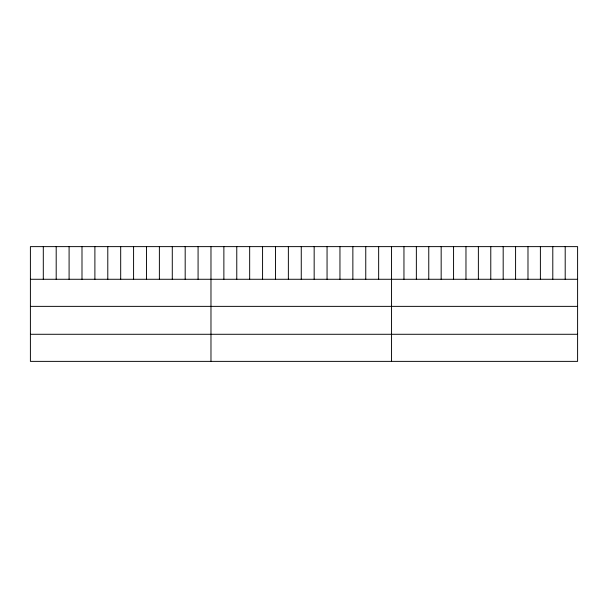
<?xml version="1.0" encoding="UTF-8"?>
<svg xmlns="http://www.w3.org/2000/svg" width="608" height="608" viewBox="0 0 608 608"><rect width="100%" height="100%" fill="white"/><g stroke="black" fill="none" stroke-linecap="round" stroke-linejoin="round"><path stroke-width="0.91" d="M577.6 279.27L577.6 361.372L30.4 361.372L30.4 246.628L577.6 246.628L577.6 279.27L30.4 279.27M30.4 306.364L577.6 306.364M30.4 334.278L577.6 334.278M565.197 246.628L565.197 279.27M552.794 246.628L552.794 279.27M540.39 246.628L540.39 279.27M527.987 246.628L527.987 279.27M515.584 246.628L515.584 279.27M503.181 246.628L503.181 279.27M490.778 246.628L490.778 279.27M478.374 246.628L478.374 279.27M465.971 246.628L465.971 279.27M453.568 246.628L453.568 279.27M441.165 246.628L441.165 279.27M428.762 246.628L428.762 279.27M416.358 246.628L416.358 279.27M403.955 246.628L403.955 279.27M391.552 246.628L391.552 361.372M378.655 246.628L378.655 279.27M365.758 246.628L365.758 279.27M352.86 246.628L352.86 279.27M339.956 246.628L339.956 279.27M327.058 246.628L327.058 279.27M314.161 246.628L314.161 279.27M301.264 246.628L301.264 279.27M288.367 246.628L288.367 279.27M275.47 246.628L275.47 279.27M262.572 246.628L262.572 279.27M249.668 246.628L249.668 279.27M236.77 246.628L236.77 279.27M223.873 246.628L223.873 279.27M210.976 246.628L210.976 361.372M198.079 246.628L198.079 279.27M185.182 246.628L185.182 279.27M172.284 246.628L172.284 279.27M159.38 246.628L159.38 279.27M146.482 246.628L146.482 279.27M133.585 246.628L133.585 279.27M120.688 246.628L120.688 279.27M107.791 246.628L107.791 279.27M94.894 246.628L94.894 279.27M81.996 246.628L81.996 279.27M69.092 246.628L69.092 279.27M56.194 246.628L56.194 279.27M43.297 246.628L43.297 279.27"/></g></svg>
